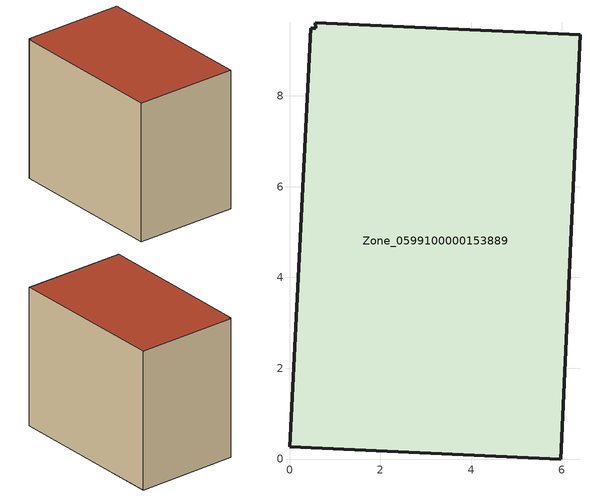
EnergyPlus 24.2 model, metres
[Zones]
Zone_0599100000153889
 floor ground (C_G): 0,0.27 0.47,9.49 0.58,9.49 0.57,9.61 6.4,9.35 5.98,0 z1.2
 wall outside (C_F): 0,0.27 5.98,0 6.4,9.35 0.57,9.61 0.58,9.49 0.47,9.49 0,0.27 z1.2:9.25
 roof outside (C_R): 0.47,9.49 0,0.27 5.98,0 6.4,9.35 0.57,9.61 0.58,9.49 z9.25
[BUILDING]
Pand.0599100000153889: North Axis=0; Terrain=City; Loads Convergence Tolerance Value=0.04; Temperature Convergence Tolerance Value=0.4; Solar Distribution=FullExterior; Maximum Number of Warmup Days=25; Minimum Number of Warmup Days=1
[Site:Location]
Rotterdam.The.Hague.AP_ZH_NLD Design_Conditions: Latitude=51.96; Longitude=4.45; Time Zone=1; Elevation=-4.5
[SITE:GROUNDTEMPERATURE:BUILDINGSURFACE]
18, 18, 18, 18, 18, 18, 18, 18, 18, 18, 18, 18
[MATERIAL] Thermal Absorptance=0.9; Solar Absorptance=0.7; Visible Absorptance=0.7
Name | Roughness | Thickness | Conductivity | Density | Specific Heat
G.TI.1965-1974 | MediumSmooth | 0.15 | 0.882353 | 540 | 1210
F.TI.1965-1974 | Rough | 0.3 | 0.697674 | 1920 | 840
R.TI.1965-1974 | MediumRough | 0.2 | 0.232558 | 1500 | 1000
[CONSTRUCTION]
C_G: G.TI.1965-1974
C_F: F.TI.1965-1974
C_R: R.TI.1965-1974
[ZONE]
Zone_0599100000153889: Type=1; Multiplier=1; Ceiling Height=Autocalculate; Volume=Autocalculate; Floor Area=autocalculate; Part of Total Floor Area=Yes
[ZONEINFILTRATION:DESIGNFLOWRATE]
Infil_Zone_0599100000153889: Zone or ZoneList or Space or SpaceList=Zone_0599100000153889; Schedule=AlwaysOn; Design Flow Rate Calculation Method=Flow/Area; Flow Rate per Floor Area=0.003; Constant Term Coefficient=1; Temperature Term Coefficient=0; Velocity Term Coefficient=0; Velocity Squared Term Coefficient=0
[HVACTEMPLATE:ZONE:IDEALLOADSAIRSYSTEM]
Zone_0599100000153889: Maximum Heating Supply Air Temperature=50; Minimum Cooling Supply Air Temperature=13; Maximum Heating Supply Air Humidity Ratio=0.0156; Minimum Cooling Supply Air Humidity Ratio=0.0077; Heating Limit=NoLimit; Cooling Limit=NoLimit; Dehumidification Control Type=ConstantSensibleHeatRatio; Cooling Sensible Heat Ratio=0.7; Dehumidification Setpoint=60; Humidification Control Type=None; Humidification Setpoint=30; Outdoor Air Method=None; Outdoor Air Flow Rate per Person=0.00944; Outdoor Air Flow Rate per Zone Floor Area=0; Outdoor Air Flow Rate per Zone=0; Demand Controlled Ventilation Type=None; Outdoor Air Economizer Type=NoEconomizer; Heat Recovery Type=None; Sensible Heat Recovery Effectiveness=0.7; Latent Heat Recovery Effectiveness=0.65
[ZONECONTROL:THERMOSTAT]
ThermostatControl_Zone_0599100000153889: Zone or ZoneList=Zone_0599100000153889; Control Type Schedule=DualSetpointControlType; Control 1=Thermostat_Zone_0599100000153889; Temperature Difference Between Cutout And Setpoint=0
[THERMOSTATSETPOINT:DUALSETPOINT]
Thermostat_Zone_0599100000153889: Heating Setpoint Temperature Schedule=HeatingSetpoint_Zone_0599100000153889; Cooling Setpoint Temperature Schedule=CoolingSetpoint_Zone_0599100000153889
[SCHEDULE:COMPACT]
HeatingSetpoint_Zone_0599100000153889: Through: 12/31, For: AllDays, Until: 24:00, 21
CoolingSetpoint_Zone_0599100000153889: Through: 12/31, For: AllDays, Until: 24:00, 24
DualSetpointControlType: Through: 12/31, For: AllDays, Until: 24:00, 4
AlwaysOn: Through: 12/31, For: AllDays, Until: 24:00, 1
